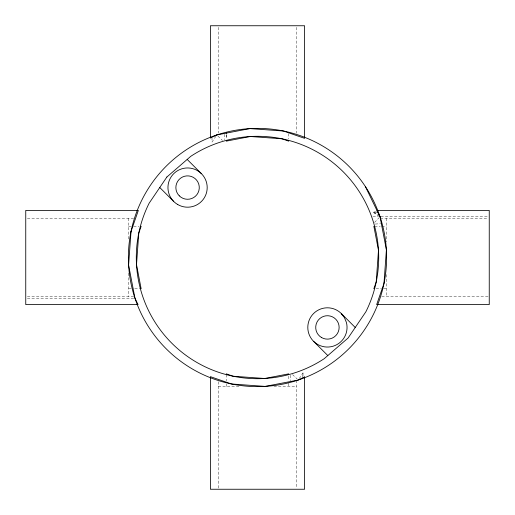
<?xml version="1.0" encoding="UTF-8"?>
<svg xmlns="http://www.w3.org/2000/svg" width="515" height="515" viewBox="0 0 515 515"><rect width="100%" height="100%" fill="white"/><g stroke="black" fill="none" stroke-linecap="round" stroke-linejoin="round"><path stroke-width="0.39" stroke-dasharray="2.58 1.93" d="M302.794 377.823L302.994 372.937L299.118 378.744M215.882 136.256L212.006 142.063L212.006 138.072M374.572 222.48L378.937 217.89M375.235 224.051L380.591 223.703M376.929 212.006L372.937 212.006L378.744 215.882M380.836 216.744L488.445 216.712M27.359 218.321L134.814 218.321M380.327 218.321L488.445 218.321M128.602 226.24L132.851 226.24M133.604 226.24L138.889 226.24M374.656 226.24L380.25 226.24M381.847 226.24L386.398 226.24M128.602 288.761L133.153 288.761M134.75 288.761L140.344 288.761M376.111 288.761L381.396 288.761M383.566 288.761L386.398 288.761M27.359 296.679L134.666 296.679M381.737 296.679L488.445 296.679M27.359 298.288L134.164 298.256M218.321 386.424L240.428 386.424M273.941 386.424L296.679 386.424M372.937 216.712L378.454 216.738M376.426 212.148L372.937 212.006L378.004 215.244M217.89 136.063L222.48 140.428M292.52 374.572L297.11 378.937M226.252 134.743L226.304 138.735M386.398 218.321L386.398 241.87M386.398 274.572L386.398 296.679M302.994 372.937L302.994 376.929M296.679 27.353L296.679 133.185M296.679 380.334L296.679 488.445M290.801 375.261L290.801 380.688M288.761 133.604L288.761 138.889M288.761 376.214L288.761 380.141M288.761 383.282L288.761 386.424M226.227 134.75L226.227 138.747M226.24 374.63L226.24 380.92M226.24 384.068L226.24 386.424M224.199 134.312L224.199 139.739M218.321 27.353L218.321 133.063M218.321 381.744L218.321 488.445M128.602 218.321L128.602 240.428M128.602 273.13L128.602 296.679"/><path stroke-width="0.77" d="M141.155 226.24L138.78 233.095L136.507 264.659L141.142 288.761M373.845 288.761L376.22 281.905L378.493 250.342L373.858 226.24M226.227 133.153L226.639 133.07M226.227 141.142L250.342 136.507L281.905 138.78L288.761 141.155M288.761 373.858L264.659 378.493L233.095 376.22L226.24 373.845M376.948 210.403L489.25 210.403L489.25 304.597L376.665 304.597L383.978 283.495L386.398 249.878L380.031 216.744L377.733 212.006M187.183 159.431L201.449 173.697M355.234 327.482L341.303 313.551L344.419 317.613L346.383 322.351A19.622 19.622 0 0 1 324.502 346.833A19.622 19.622 0 0 1 310.815 316.983A19.622 19.622 0 0 1 343.647 316.377M159.766 187.518L173.697 201.449M313.551 341.303L327.817 355.569M365.315 186.449L380.031 216.744M131.022 231.505L128.602 265.122L134.969 298.256L138.052 304.597L25.75 304.597L25.75 210.403L138.335 210.403L131.022 231.505M166.886 177.006L149.138 203.2A121.205 121.205 0 0 0 324.193 358.704L348.114 337.995L365.862 311.8A121.205 121.205 0 0 0 190.808 156.296L166.886 177.006M216.744 134.969L210.403 138.052L210.403 25.75L304.597 25.75L304.597 138.335L283.495 131.022L249.878 128.602L216.744 134.969A129.123 129.123 0 0 0 171.746 354.03A129.123 129.123 0 0 0 383.978 283.495A129.123 129.123 0 0 0 216.776 134.969M304.597 376.948L298.256 380.031L265.122 386.398L231.505 383.978L210.403 376.665L210.403 489.25L304.597 489.25L304.597 376.948M321.572 337.563A11.703 11.703 0 0 0 339.134 327.424A11.703 11.703 0 0 0 321.572 317.292A11.703 11.703 0 0 0 321.572 337.563M179.297 195.848A11.703 11.703 0 0 0 198.88 190.602A11.703 11.703 0 0 0 184.544 176.265A11.703 11.703 0 0 0 179.297 195.848M177.759 204.564A19.622 19.622 0 0 0 207.197 187.576A19.622 19.622 0 0 0 177.759 170.581A19.622 19.622 0 0 0 177.759 204.564"/></g></svg>
